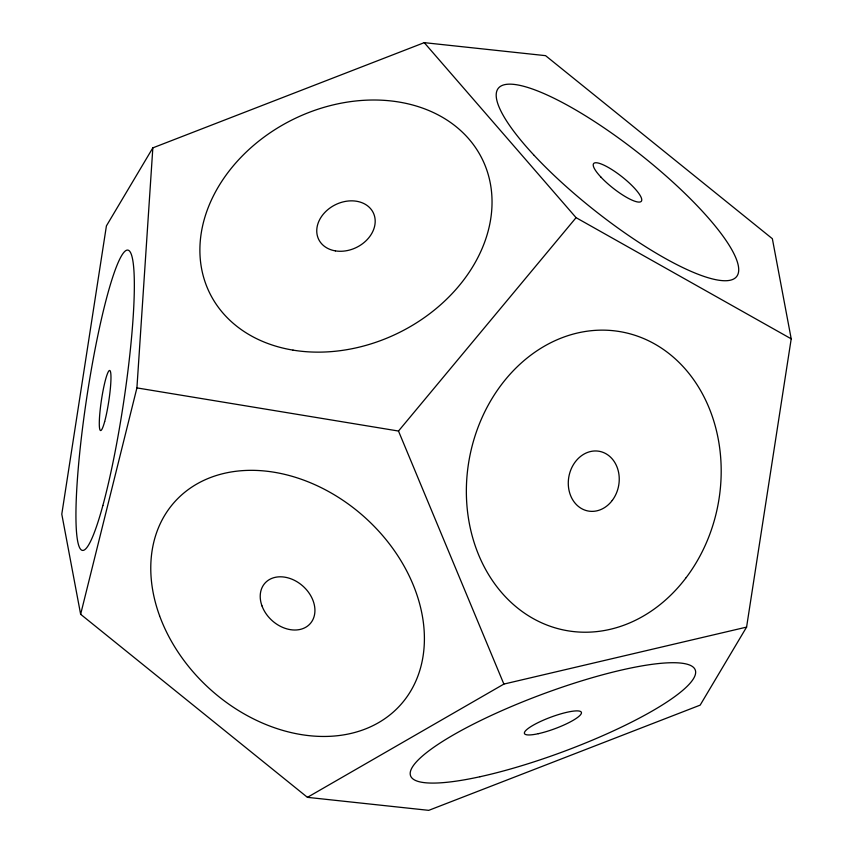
<?xml version="1.0" encoding="UTF-8"?>
<svg xmlns="http://www.w3.org/2000/svg" width="853" height="853" viewBox="0 0 853 853"><rect width="100%" height="100%" fill="white"/><g stroke="black" fill="none" stroke-linecap="round" stroke-linejoin="round"><path stroke-width="1.28" d="M80.64 614.288L136.917 387.902L152.836 147.868L424.25 42.65L545.568 55.658L772.36 238.712L791.211 338.833L746.588 627.104L700.164 705.132L428.75 810.35L307.432 797.342L80.64 614.288L61.789 514.167L106.412 225.896L152.836 147.868M136.917 387.902L398.49 431.042L576.074 217.664L791.211 338.833M307.432 797.342L503.878 684.085L746.588 627.104M424.25 42.65L576.074 217.664M398.49 431.042L503.878 684.085M293.027 350.125A151.845 119.047 -26.1 0 0 490.336 183.48A151.845 119.047 -26.1 0 0 254.557 144.583A151.845 119.047 -26.1 0 0 293.027 350.125M686.175 577.609A151.845 126.457 -79.3 0 0 623.5 332.275A151.845 126.457 -79.3 0 0 471.592 533.637A151.845 126.457 -79.3 0 0 686.175 577.609M479.94 776.742A151.845 30.559 -20.4 0 0 695.632 672.74A151.845 30.559 -20.4 0 0 483.161 719.292A151.845 30.559 -20.4 0 0 479.94 776.742M159.554 615.674A151.845 115.613 42 0 0 393.329 712.042A151.845 115.613 42 0 0 309.82 482.51A151.845 115.613 42 0 0 159.554 615.674M534.223 155.438A151.845 36.114 38.3 0 0 735.553 277.694A151.845 36.114 38.3 0 0 582.78 114.153A151.845 36.114 38.3 0 0 534.223 155.438M102.872 505.466A151.845 18.574 -81.4 0 0 131.565 255.09A151.845 18.574 -81.4 0 0 80.971 441.193A151.845 18.574 -81.4 0 0 102.872 505.466M335.389 250.878A30.367 23.809 -26.1 0 0 374.851 217.547A30.367 23.809 -26.1 0 0 327.691 209.763A30.367 23.809 -26.1 0 0 335.389 250.878M612.241 500.455A30.367 25.291 -79.3 0 0 599.702 451.386A30.367 25.291 -79.3 0 0 569.324 491.659A30.367 25.291 -79.3 0 0 612.241 500.455M600.853 177.029A30.367 7.219 38.3 0 0 641.125 201.479A30.367 7.219 38.3 0 0 610.567 168.766A30.367 7.219 38.3 0 0 600.853 177.029M104.674 421.563A30.367 3.711 -81.4 0 0 110.421 371.481A30.367 3.711 -81.4 0 0 100.302 408.704A30.367 3.711 -81.4 0 0 104.674 421.563M261.967 605.865A30.367 23.127 42 0 0 308.722 625.132A30.367 23.127 42 0 0 292.014 579.23A30.367 23.127 42 0 0 261.967 605.865M538.318 733.687A30.367 6.11 -20.4 0 0 581.458 712.895A30.367 6.11 -20.4 0 0 538.957 722.203A30.367 6.11 -20.4 0 0 538.318 733.687"/></g></svg>
